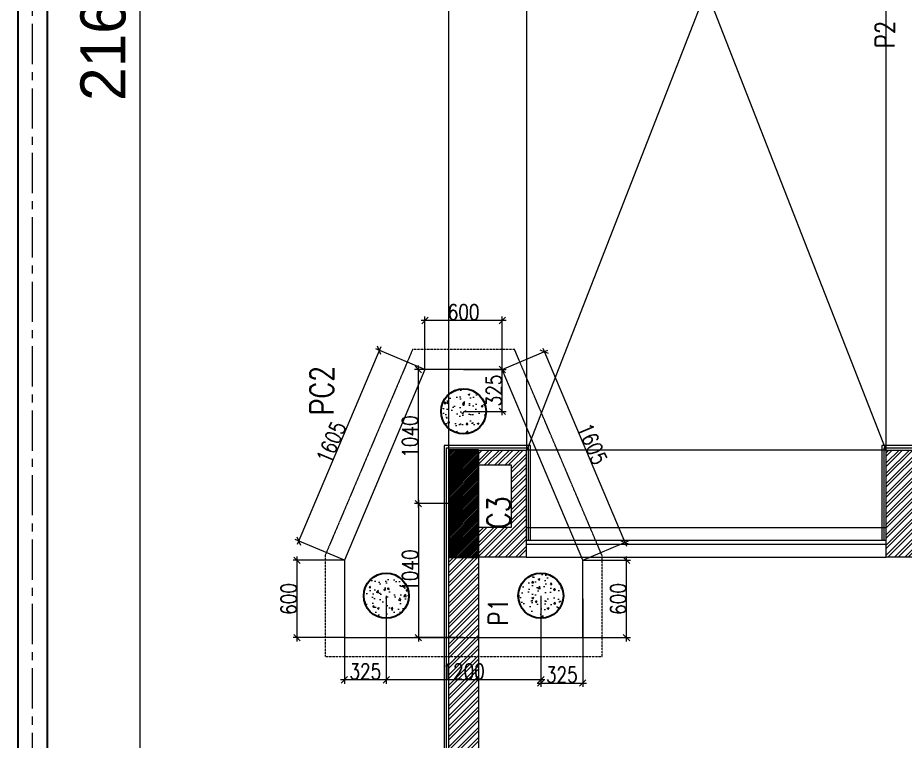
# Model space of a CAD drawing. Header units: metres. Extents: x 5205117 to 5948571, y 646915 to 1143748.
# Drawn here: x 5508543 to 5515431, y 824308 to 829921 of the extents above; entities that cross this region are included whole.
import ezdxf

# ---------------------------------------------------------------- set-up
doc = ezdxf.new("R2010")
doc.units = ezdxf.units.M
doc.header["$MEASUREMENT"] = 0
doc.header["$PDMODE"] = 35
doc.header["$PDSIZE"] = 10
for name, pattern in [('CENTER', [2, 1.25, -0.25, 0.25, -0.25]), ('DASHED', [0.75, 0.5, -0.25]), ('DOT2', [0.125, 0, -0.125]), ('HIDDEN', [0.375, 0.25, -0.125])]:
    doc.linetypes.add(name, pattern=pattern)
doc.layers.get('0').update_dxf_attribs({"color": 1, "linetype": 'DASHED', "lineweight": 30})
for name, color, linetype, lineweight in [('A-Center line', 1, 'CENTER', 9), ('dim start point', 10, 'Continuous', 0), ('plot 5', 7, 'Continuous', 30), ('S-COLUMN & WALL', 5, 'Continuous', 30), ('S-COLUMN_H', 250, 'Continuous', 0), ('S-FOUND-EXCAVATION', 253, 'HIDDEN', 0), ('S-FOUND-FOOTING', 7, 'Continuous', 15), ('S-PILE', 96, 'Continuous', 30), ('S-TEXT', 7, 'Continuous', 0), ('S-TEXT COL.', 1, 'Continuous', 0), ('S-TEXT PILE', 7, 'Continuous', 0)]:
    doc.layers.add(name, color=color, linetype=linetype, lineweight=lineweight)
doc.layers.add('A-GF', color=8, linetype='Continuous', lineweight=0, transparency=0.5)
doc.styles.add('C-ROOM', font='arial.ttf')
doc.styles.add('SETU 1', font='romans.shx', dxfattribs={"width": 0.8})
doc.styles.get("Standard").update_dxf_attribs({"font": 'GOTHIC.TTF'})
doc.dimstyles.new('A-DIM 100', dxfattribs={"dimscale": 100, "dimtxt": 2.5, "dimasz": 1.5, "dimexe": 1, "dimexo": 1, "dimgap": 0.5, "dimtad": 1, "dimdec": 0, "dimrnd": 5, "dimzin": 3, "dimdsep": 46, "dimtxsty": 'C-ROOM', "dimblk1": 'ARCHTICK', "dimblk2": 'ARCHTICK', "dimsah": 1, "dimcen": 1.5, "dimdle": 1, "dimclrd": 256, "dimclre": 256, "dimclrt": 256, "dimadec": 0, "dimazin": 0, "dimtfac": 0.6, "dimtdec": 0, "dimtofl": 0, "dimtmove": 1, "dimatfit": 3, "dimfxl": 1, "dimtolj": 1, "dimtzin": 0, "dimlwd": -1, "dimlwe": -1, "dimarcsym": 0})
doc.dimstyles.get("Standard").update_dxf_attribs({"dimtxt": 2, "dimasz": 1, "dimexe": 0, "dimexo": 0, "dimgap": 0.1, "dimtad": 1, "dimdsep": 46, "dimtxsty": 'Standard', "dimblk": 'OBLIQUE', "dimcen": 0.1, "dimclrd": 256, "dimclre": 256, "dimclrt": 256, "dimadec": 0, "dimazin": 0, "dimtfac": 1, "dimtofl": 0, "dimtmove": 1, "dimatfit": 2, "dimldrblk": 'OPEN90', "dimfxl": 1, "dimtolj": 1, "dimtzin": 0, "dimlwd": -1, "dimlwe": -1, "dimarcsym": 0})

# ---------------------------------------------------------------- blocks, each defined once
blk = doc.blocks.new('_Oblique')
at = {"color": 0, "linetype": 'ByBlock', "lineweight": -2}
blk.add_line((-0.5, -0.5), (0.5, 0.5), dxfattribs=at)
blk = doc.blocks.new('*D889')
at = {"layer": 'Defpoints', "color": 0, "ltscale": 5, "transparency": 16777216}
for p in [(5509722.462602435, 840746.9202748392), (5509490.564627538, 819106.9202748392), (5509722.462602435, 819106.9202748392)]:
    blk.add_point(p, dxfattribs=at)
at = {"layer": 'dim start point', "linetype": 'DOT2', "ltscale": 5, "transparency": 16777216}
for p, q in [((5509722.462602435, 840746.9202748392), (5509490.564627538, 840746.9202748392)), ((5509722.462602435, 819106.9202748392), (5509490.564627538, 819106.9202748392))]:
    blk.add_line(p, q, dxfattribs=at)
at = {"layer": 'dim start point', "color": 1, "ltscale": 5, "transparency": 16777216}
blk.add_line((5509490.564627538, 840746.9202748392), (5509490.564627538, 819106.9202748392), dxfattribs=at)
at = {"layer": 'dim start point', "color": 1, "ltscale": 5, "transparency": 16777216, "xscale": 250, "yscale": 250, "zscale": 250}
for p, rotation in [((5509490.564627538, 840746.9202748392), 90), ((5509490.564627538, 819106.9202748392), 270)]:
    blk.add_blockref('_Oblique', p, dxfattribs=dict(at, rotation=rotation))
at = {"layer": 'dim start point', "color": 1, "ltscale": 5, "transparency": 16777216, "insert": (5509206.761092527, 829926.9202748373), "char_height": 350, "attachment_point": 5, "rotation": 90}
blk.add_mtext('\\A1;21640', dxfattribs=at)
blk = doc.blocks.new('_Open90')
at = {"color": 0, "linetype": 'ByBlock', "lineweight": -2}
for p, q in [((-0.5, 0.5), (0, 0)), ((0, 0), (-1, 0)), ((0, 0), (-0.5, -0.5))]:
    blk.add_line(p, q, dxfattribs=at)
blk = doc.blocks.new('P2')
at = {"layer": 'S-PILE', "lineweight": 0}
h = blk.add_hatch(dxfattribs=at)
h.set_pattern_fill('AR-CONC', color=256, scale=20)
h.set_pattern_definition([(50, (0, 0), (143.4520365201507, -12.55042699651902), [15, -165]), (355, (0, 0), (-27.7502667226, 150.4384267400024), [12, -132]), (100.45144446, (11.9543362, -1.0458688), (115.7017693454224, 137.8879981937259), [12.74803839999999, -140.2284223999999]), (46.1842, (0, 40), (213.4482661343145, -33.10385615861531), [22.5, -247.5]), (96.63563549000003, (17.787349, 37.2413386), (186.9323891348456, 194.8237201549101), [19.1220684, -210.3427519999999]), (351.18416399, (0, 40), (186.9323890109546, 194.823720053998), [18, -198.0000002]), (21, (20, 30), (119.3814104236923, -80.52377813306776), [15, -165]), (326, (20, 30), (48.66306638431634, 145.0300090093706), [12, -132]), (71.45144474, (29.94845080000001, 23.2896852), (168.0444753459942, 64.50623056127077), [12.748038, -140.2284224]), (37.5, (0, 0), (2.431971063458133, 66.5787707662623), [0, -130.4, 0, -134, 0, -132.5]), (7.499999999999999, (0, 0), (52.61390748842972, 78.88234237647205), [0, -76.39999999999999, 0, -127.4, 0, -50.5]), (327.5, (-44.59999999999999, 0), (106.7644872344818, -4.510974346875951), [0, -50, 0, -156, 0, -207]), (317.5, (-64.6, 0), (116.6372338684772, 20.02099646646354), [0, -65, 0, -103.6, 0, -147])])
edge = h.paths.add_edge_path()
edge.add_arc((0, 0), 175, 0, 360)
at = {"layer": 'S-PILE'}
blk.add_circle((0, 0), 175, dxfattribs=at)
blk = doc.blocks.new('*D925')
at = {"layer": 'Defpoints', "color": 0, "transparency": 16777216}
for p in [(5511703.018435447, 827191.9202824646), (5510723.582631026, 825861.4473929164), (5511078.018422152, 825711.7839041887)]:
    blk.add_point(p, dxfattribs=at)
at = {"layer": 'S-TEXT', "transparency": 16777216}
blk.add_line((5511360.252653912, 827369.2208997724), (5510711.912621435, 825833.810264336), dxfattribs=at)
at = {"layer": 'S-TEXT', "color": 9, "transparency": 16777216}
for p, q in [((5511703.018435447, 827191.9202824646), (5511320.945515741, 827353.2537807832)), ((5511078.018422152, 825711.7839041887), (5510695.945502446, 825873.117402507))]:
    blk.add_line(p, q, dxfattribs=at)
at = {"layer": 'S-TEXT', "transparency": 16777216, "xscale": 50, "yscale": 50, "zscale": 50}
for p, rotation in [((5511348.582644322, 827341.5837711926), 67.10768933401745), ((5510723.582631026, 825861.4473929164), 247.1076893340175)]:
    blk.add_blockref('_Oblique', p, dxfattribs=dict(at, rotation=rotation))
at = {"layer": 'S-TEXT', "color": 0, "lineweight": 0, "transparency": 16777216, "insert": (5510976.202192416, 826626.8006028335), "char_height": 120, "attachment_point": 5, "rotation": 67.10768933401746, "style": 'SETU 1'}
blk.add_mtext('\\A1;1605', dxfattribs=at)
blk = doc.blocks.new('*D926')
at = {"layer": 'Defpoints', "color": 0, "transparency": 16777216}
for p in [(5512303.018435447, 827191.9202824646), (5513255.086162549, 825849.890997832), (5512928.018422153, 825711.7839041891)]:
    blk.add_point(p, dxfattribs=at)
at = {"layer": 'S-TEXT', "color": 9, "transparency": 16777216}
for p, q in [((5512303.018435447, 827191.9202824646), (5512657.723304601, 827341.6973852772)), ((5512928.018422153, 825711.7839041891), (5513282.723291306, 825861.5610070012))]:
    blk.add_line(p, q, dxfattribs=at)
at = {"layer": 'S-TEXT', "transparency": 16777216}
blk.add_line((5512618.416166674, 827357.6645048663), (5513266.756171717, 825822.2538690739), dxfattribs=at)
at = {"layer": 'S-TEXT', "transparency": 16777216, "xscale": 50, "yscale": 50, "zscale": 50}
for p, rotation in [((5512630.086175843, 827330.0273761082), 112.892309792406), ((5513255.086162549, 825849.890997832), 292.8923097924061)]:
    blk.add_blockref('_Oblique', p, dxfattribs=dict(at, rotation=rotation))
at = {"layer": 'S-TEXT', "color": 0, "lineweight": 0, "transparency": 16777216, "insert": (5513002.466614836, 826615.2442068369), "char_height": 120, "attachment_point": 5, "rotation": 292.8923097924061, "style": 'SETU 1'}
blk.add_mtext('\\A1;1605', dxfattribs=at)
blk = doc.blocks.new('*D927')
at = {"layer": 'Defpoints', "color": 0, "transparency": 16777216}
for p in [(5511703.018435447, 827572.6184121536), (5511703.018435447, 827191.9202824646), (5512303.018435447, 827191.9202824646)]:
    blk.add_point(p, dxfattribs=at)
at = {"layer": 'S-TEXT', "transparency": 16777216}
blk.add_line((5512333.018435447, 827572.6184121536), (5511673.018435446, 827572.6184121536), dxfattribs=at)
at = {"layer": 'S-TEXT', "color": 9, "transparency": 16777216}
for p, q in [((5511703.018435447, 827191.9202824646), (5511703.018435447, 827602.6184121534)), ((5512303.018435447, 827191.9202824646), (5512303.018435447, 827602.6184121534))]:
    blk.add_line(p, q, dxfattribs=at)
at = {"layer": 'S-TEXT', "transparency": 16777216, "xscale": 50, "yscale": 50, "zscale": 50, "rotation": 180}
blk.add_blockref('_Oblique', (5511703.018435447, 827572.6184121536), dxfattribs=at)
at = {"layer": 'S-TEXT', "transparency": 16777216, "xscale": 50, "yscale": 50, "zscale": 50}
blk.add_blockref('_Oblique', (5512303.018435447, 827572.6184121536), dxfattribs=at)
at = {"layer": 'S-TEXT', "color": 0, "lineweight": 0, "transparency": 16777216, "insert": (5512003.018435446, 827637.6184121536), "char_height": 120, "attachment_point": 5, "style": 'SETU 1'}
blk.add_mtext('\\A1;600', dxfattribs=at)
blk = doc.blocks.new('*D923')
at = {"layer": 'Defpoints', "color": 0, "transparency": 16777216}
for p in [(5511403.018430299, 825436.9202824653), (5512603.0184303, 825436.9202824646), (5511403.018430299, 824784.5807194018)]:
    blk.add_point(p, dxfattribs=at)
at = {"layer": 'S-TEXT', "color": 9, "transparency": 16777216}
for p, q in [((5511403.018430299, 825436.9202824653), (5511403.018430299, 824754.5807194018)), ((5512603.0184303, 825436.9202824646), (5512603.0184303, 824754.5807194012))]:
    blk.add_line(p, q, dxfattribs=at)
at = {"layer": 'S-TEXT', "transparency": 16777216}
blk.add_line((5512633.0184303, 824784.5807194014), (5511373.0184303, 824784.5807194018), dxfattribs=at)
at = {"layer": 'S-TEXT', "transparency": 16777216, "xscale": 50, "yscale": 50, "zscale": 50}
for p, rotation in [((5511403.018430299, 824784.5807194018), 179.9999999999777), ((5512603.0184303, 824784.5807194014), 359.9999999999778)]:
    blk.add_blockref('_Oblique', p, dxfattribs=dict(at, rotation=rotation))
at = {"layer": 'S-TEXT', "color": 0, "lineweight": 0, "transparency": 16777216, "insert": (5512003.0184303, 824849.5807194016), "char_height": 120, "attachment_point": 5, "style": 'SETU 1'}
blk.add_mtext('\\A1;1200', dxfattribs=at)
blk = doc.blocks.new('*D928')
at = {"layer": 'Defpoints', "color": 0, "transparency": 16777216}
for p in [(5512928.018422153, 825711.7839041891), (5513267.874183956, 825711.7839041891), (5512928.018422153, 825111.7838558938)]:
    blk.add_point(p, dxfattribs=at)
at = {"layer": 'S-TEXT', "color": 9, "transparency": 16777216}
for p, q in [((5512928.018422153, 825711.7839041891), (5513297.874183955, 825711.7839041891)), ((5512928.018422153, 825111.7838558938), (5513297.874183955, 825111.7838558938))]:
    blk.add_line(p, q, dxfattribs=at)
at = {"layer": 'S-TEXT', "transparency": 16777216}
blk.add_line((5513267.874183956, 825081.7838558939), (5513267.874183956, 825741.783904189), dxfattribs=at)
at = {"layer": 'S-TEXT', "transparency": 16777216, "xscale": 50, "yscale": 50, "zscale": 50}
for p, rotation in [((5513267.874183956, 825711.7839041891), 90), ((5513267.874183956, 825111.7838558938), 270)]:
    blk.add_blockref('_Oblique', p, dxfattribs=dict(at, rotation=rotation))
at = {"layer": 'S-TEXT', "color": 0, "lineweight": 0, "transparency": 16777216, "insert": (5513202.874183955, 825411.7838800395), "char_height": 120, "attachment_point": 5, "rotation": 90, "style": 'SETU 1'}
blk.add_mtext('\\A1;600', dxfattribs=at)
blk = doc.blocks.new('*D929')
at = {"layer": 'Defpoints', "color": 0, "transparency": 16777216}
for p in [(5510711.048236499, 825711.7839041891), (5511078.018422153, 825711.7839041891), (5511078.018422153, 825111.7838558938)]:
    blk.add_point(p, dxfattribs=at)
at = {"layer": 'S-TEXT', "color": 9, "transparency": 16777216}
for p, q in [((5511078.018422153, 825711.7839041891), (5510681.048236499, 825711.7839041891)), ((5511078.018422153, 825111.7838558938), (5510681.048236499, 825111.7838558938))]:
    blk.add_line(p, q, dxfattribs=at)
at = {"layer": 'S-TEXT', "transparency": 16777216}
blk.add_line((5510711.048236499, 825081.7838558939), (5510711.048236499, 825741.783904189), dxfattribs=at)
at = {"layer": 'S-TEXT', "transparency": 16777216, "xscale": 50, "yscale": 50, "zscale": 50}
for p, rotation in [((5510711.048236499, 825711.7839041891), 90), ((5510711.048236499, 825111.7838558938), 270)]:
    blk.add_blockref('_Oblique', p, dxfattribs=dict(at, rotation=rotation))
at = {"layer": 'S-TEXT', "color": 0, "lineweight": 0, "transparency": 16777216, "insert": (5510646.048236499, 825411.7838800395), "char_height": 120, "attachment_point": 5, "rotation": 90, "style": 'SETU 1'}
blk.add_mtext('\\A1;600', dxfattribs=at)
blk = doc.blocks.new('*D930')
at = {"layer": 'Defpoints', "color": 0, "transparency": 16777216}
for p in [(5512003.018435446, 826151.9202824652), (5511652.340756397, 825111.7838558938), (5512003.018422153, 825111.7838558938)]:
    blk.add_point(p, dxfattribs=at)
at = {"layer": 'S-TEXT', "color": 9, "transparency": 16777216}
for p, q in [((5512003.018435446, 826151.9202824652), (5511622.340756398, 826151.9202824652)), ((5512003.018422153, 825111.7838558938), (5511622.340756398, 825111.7838558938))]:
    blk.add_line(p, q, dxfattribs=at)
at = {"layer": 'S-TEXT', "transparency": 16777216}
blk.add_line((5511652.340756397, 826181.9202824652), (5511652.340756397, 825081.7838558939), dxfattribs=at)
at = {"layer": 'S-TEXT', "transparency": 16777216, "xscale": 50, "yscale": 50, "zscale": 50}
for p, rotation in [((5511652.340756397, 826151.9202824652), 90), ((5511652.340756397, 825111.7838558938), 270)]:
    blk.add_blockref('_Oblique', p, dxfattribs=dict(at, rotation=rotation))
at = {"layer": 'S-TEXT', "color": 0, "lineweight": 0, "transparency": 16777216, "insert": (5511587.340756396, 825631.8520691775), "char_height": 120, "attachment_point": 5, "rotation": 90, "style": 'SETU 1'}
blk.add_mtext('\\A1;1040', dxfattribs=at)
blk = doc.blocks.new('*D931')
at = {"layer": 'Defpoints', "color": 0, "transparency": 16777216}
for p in [(5511652.340756398, 827191.9202824653), (5512003.018435448, 827191.9202824653), (5512003.018435446, 826151.9202824652)]:
    blk.add_point(p, dxfattribs=at)
at = {"layer": 'S-TEXT', "color": 9, "transparency": 16777216}
for p, q in [((5512003.018435448, 827191.9202824653), (5511622.340756398, 827191.9202824653)), ((5512003.018435446, 826151.9202824652), (5511622.340756398, 826151.9202824652))]:
    blk.add_line(p, q, dxfattribs=at)
at = {"layer": 'S-TEXT', "transparency": 16777216}
blk.add_line((5511652.340756398, 826121.9202824653), (5511652.340756398, 827221.9202824652), dxfattribs=at)
at = {"layer": 'S-TEXT', "transparency": 16777216, "xscale": 50, "yscale": 50, "zscale": 50}
for p, rotation in [((5511652.340756398, 827191.9202824653), 90), ((5511652.340756398, 826151.9202824652), 270)]:
    blk.add_blockref('_Oblique', p, dxfattribs=dict(at, rotation=rotation))
at = {"layer": 'S-TEXT', "color": 0, "lineweight": 0, "transparency": 16777216, "insert": (5511587.340756398, 826671.9202824633), "char_height": 120, "attachment_point": 5, "rotation": 90, "style": 'SETU 1'}
blk.add_mtext('\\A1;1040', dxfattribs=at)
blk = doc.blocks.new('*D932')
at = {"layer": 'Defpoints', "color": 0, "transparency": 16777216}
for p in [(5512603.0184303, 825436.9202824646), (5512928.018422151, 825411.9202824647), (5512928.018422151, 824759.5807194047)]:
    blk.add_point(p, dxfattribs=at)
at = {"layer": 'S-TEXT', "color": 9, "transparency": 16777216}
for p, q in [((5512603.0184303, 825436.9202824646), (5512603.0184303, 824729.5807194047)), ((5512928.018422151, 825411.9202824647), (5512928.018422151, 824729.5807194047))]:
    blk.add_line(p, q, dxfattribs=at)
at = {"layer": 'S-TEXT', "transparency": 16777216}
blk.add_line((5512573.0184303, 824759.5807194047), (5512958.018422152, 824759.5807194047), dxfattribs=at)
at = {"layer": 'S-TEXT', "transparency": 16777216, "xscale": 50, "yscale": 50, "zscale": 50, "rotation": 180}
blk.add_blockref('_Oblique', (5512603.0184303, 824759.5807194047), dxfattribs=at)
at = {"layer": 'S-TEXT', "transparency": 16777216, "xscale": 50, "yscale": 50, "zscale": 50}
blk.add_blockref('_Oblique', (5512928.018422151, 824759.5807194047), dxfattribs=at)
at = {"layer": 'S-TEXT', "color": 0, "lineweight": 0, "transparency": 16777216, "insert": (5512765.518426225, 824824.5807194047), "char_height": 120, "attachment_point": 5, "style": 'SETU 1'}
blk.add_mtext('\\A1;325', dxfattribs=at)
blk = doc.blocks.new('*D924')
at = {"layer": 'Defpoints', "color": 0, "transparency": 16777216}
for p in [(5511078.018448743, 825436.9202824646), (5511403.018440594, 825436.9202824646), (5511078.018448743, 824784.5807194075)]:
    blk.add_point(p, dxfattribs=at)
at = {"layer": 'S-TEXT', "color": 9, "transparency": 16777216}
for p, q in [((5511078.018448743, 825436.9202824646), (5511078.018448743, 824754.5807194075)), ((5511403.018440594, 825436.9202824646), (5511403.018440594, 824754.5807194075))]:
    blk.add_line(p, q, dxfattribs=at)
at = {"layer": 'S-TEXT', "transparency": 16777216}
blk.add_line((5511433.018440595, 824784.5807194075), (5511048.018448743, 824784.5807194075), dxfattribs=at)
at = {"layer": 'S-TEXT', "transparency": 16777216, "xscale": 50, "yscale": 50, "zscale": 50, "rotation": 180}
blk.add_blockref('_Oblique', (5511078.018448743, 824784.5807194075), dxfattribs=at)
at = {"layer": 'S-TEXT', "transparency": 16777216, "xscale": 50, "yscale": 50, "zscale": 50}
blk.add_blockref('_Oblique', (5511403.018440594, 824784.5807194075), dxfattribs=at)
at = {"layer": 'S-TEXT', "color": 0, "lineweight": 0, "transparency": 16777216, "insert": (5511240.518444668, 824849.5807194073), "char_height": 120, "attachment_point": 5, "style": 'SETU 1'}
blk.add_mtext('\\A1;325', dxfattribs=at)
blk = doc.blocks.new('*D933')
at = {"layer": 'Defpoints', "color": 0, "transparency": 16777216}
for p in [(5512003.018435448, 827191.9202824653), (5512303.018435448, 827191.9202824653), (5512003.018435448, 826866.9202824652)]:
    blk.add_point(p, dxfattribs=at)
at = {"layer": 'S-TEXT', "color": 9, "transparency": 16777216}
for p, q in [((5512003.018435448, 827191.9202824653), (5512333.018435448, 827191.9202824653)), ((5512003.018435448, 826866.9202824652), (5512333.018435448, 826866.9202824652))]:
    blk.add_line(p, q, dxfattribs=at)
at = {"layer": 'S-TEXT', "transparency": 16777216}
blk.add_line((5512303.018435448, 826836.9202824652), (5512303.018435448, 827221.9202824652), dxfattribs=at)
at = {"layer": 'S-TEXT', "transparency": 16777216, "xscale": 50, "yscale": 50, "zscale": 50}
for p, rotation in [((5512303.018435448, 827191.9202824653), 90), ((5512303.018435448, 826866.9202824652), 270)]:
    blk.add_blockref('_Oblique', p, dxfattribs=dict(at, rotation=rotation))
at = {"layer": 'S-TEXT', "color": 0, "lineweight": 0, "transparency": 16777216, "insert": (5512238.018435446, 827029.4202824635), "char_height": 120, "attachment_point": 5, "rotation": 90, "style": 'SETU 1'}
blk.add_mtext('\\A1;325', dxfattribs=at)

msp = doc.modelspace()

# ---------------------------------------------------------------- hatches: boundary and pattern name
at = {"layer": 'A-GF', "ltscale": 5}
h = msp.add_hatch(dxfattribs=at)
h.set_pattern_fill('ANSI32', color=256, scale=150)
h.set_pattern_definition([(45, (1901543.431785271, 480541.7018251683), (-39.7747564417433, 39.7747564417433), []), (45, (1901569.948289521, 480541.7018251683), (-39.7747564417433, 39.7747564417433), [])])
h.paths.add_polyline_path([(5521808.018435445, 821161.9202748376), (5522543.018435444, 821161.9202748376), (5522543.018435444, 825736.9202748376), (5521808.018435445, 825736.9202748376), (5521808.018435445, 825966.9202748376), (5522428.018435444, 825966.9202748376), (5522428.018435444, 828666.9202748401), (5521808.018435445, 828666.9202748401), (5521808.018435445, 828896.92027484), (5522658.018435445, 828896.92027484), (5522658.018435445, 820184.4202748378), (5522558.018435445, 820184.4202748378), (5522558.018435445, 820084.4202748376), (5522658.018435445, 820084.4202748376), (5522658.018435445, 819106.9202748376), (5520693.018435444, 819106.9202748376), (5520693.018435444, 821161.9202748376), (5520808.018435444, 821161.9202748376), (5520808.018435444, 819336.9202748376), (5522428.018435444, 819336.9202748376), (5522428.018435444, 820931.9202748378), (5521808.018435445, 820931.9202748378)])
h.paths.add_polyline_path([(5522033.018435445, 830011.9202748399), (5522033.018435445, 830216.9202748378), (5522428.018435444, 830216.9202748378), (5522428.018435444, 830011.9202748399)], flags=16)
h.paths.add_polyline_path([(5522658.018435445, 830701.9202748399), (5522428.018435444, 830701.9202748399), (5522428.018435444, 830331.9202748376), (5522033.018435445, 830331.9202748376), (5522033.018435445, 830701.9202748399), (5521918.018435444, 830701.9202748399), (5521918.018435444, 830011.9202748399), (5521808.018435445, 830011.9202748399), (5521808.018435445, 829896.92027484), (5522658.018435445, 829896.92027484)], flags=17)
h.paths.add_polyline_path([(5515283.018435444, 838136.9202748378), (5515283.018435444, 836126.9202748378), (5514658.018435445, 836126.9202748378), (5514658.018435445, 836011.9202748378), (5515513.018435444, 836011.9202748378), (5515513.018435444, 838366.9202748378), (5511888.018435445, 838366.9202748378), (5511888.018435445, 833706.9202748378), (5512488.018435444, 833706.9202748378), (5512488.018435444, 834306.9202748378), (5515283.018435444, 834306.9202748378), (5515283.018435444, 833706.9202748378), (5517263.018435445, 833706.9202748378), (5517263.018435445, 834536.9202748378), (5515513.018435444, 834536.9202748378), (5515513.018435444, 834986.9202748378), (5515283.018435444, 834986.9202748378), (5515283.018435444, 834536.9202748378), (5513758.018435445, 834536.9202748378), (5513758.018435445, 836126.9202748378), (5513528.018435445, 836126.9202748378), (5513528.018435445, 834536.9202748378), (5512118.018435445, 834536.9202748378), (5512118.018435445, 838136.9202748378)])
h.paths.add_polyline_path([(5522658.018435445, 833936.9202748378), (5522658.018435445, 834906.9202748378), (5522428.018435444, 834906.9202748378), (5522428.018435444, 834536.9202748378), (5519793.018435445, 834536.9202748378), (5519793.018435445, 836336.9202748378), (5520393.018435445, 836336.9202748378), (5520393.018435445, 836451.9202748378), (5519793.018435445, 836451.9202748378), (5519793.018435445, 838251.9202748376), (5520393.018435445, 838251.9202748376), (5520393.018435445, 838366.9202748378), (5519563.018435444, 838366.9202748378), (5519563.018435444, 825736.9202748382), (5520808.018435443, 825736.9202748376), (5520808.018435443, 825966.9202748376), (5519793.018435445, 825966.9202748376), (5519793.018435445, 829896.92027484), (5520908.018435444, 829896.92027484), (5520908.018435444, 830011.9202748406), (5519793.018435445, 830011.9202748406), (5519793.018435445, 832761.9202748381), (5521008.018435444, 832761.9202748381), (5521008.018435444, 832876.9202748381), (5519793.018435445, 832876.9202748381), (5519793.018435445, 834306.9202748378), (5521918.018435444, 834306.9202748378), (5521918.018435444, 832876.9202748378), (5521808.018435445, 832876.9202748378), (5521808.018435445, 832761.9202748378), (5522033.018435445, 832761.9202748378), (5522033.018435445, 834306.9202748378), (5522428.018435444, 834306.9202748378), (5522428.018435444, 833936.9202748378)])
h.paths.add_polyline_path([(5511888.018435445, 820631.9202748376), (5512488.018435444, 820631.9202748376), (5512488.018435444, 819106.9202748376), (5511888.018435445, 819106.9202748376)])
h.paths.add_polyline_path([(5511888.018435445, 820931.9202748378), (5511888.018435445, 826566.9202748378), (5512488.018435444, 826566.9202748378), (5512488.018435444, 825736.9202748376), (5512118.018435445, 825736.9202748376), (5512118.018435445, 821161.9202748376), (5512488.018435444, 821161.9202748376), (5512488.018435444, 820931.9202748378)])
h.paths.add_polyline_path([(5512373.018435445, 825966.9202748376), (5512118.018435445, 825966.9202748376), (5512118.018435445, 826451.9202748378), (5512373.018435445, 826451.9202748378)], flags=16)
h.paths.add_polyline_path([(5512118.018435445, 819336.9202748376), (5512373.018435445, 819336.9202748376), (5512373.018435445, 820401.9202748376), (5512118.018435445, 820401.9202748376)], flags=16)
h.paths.add_polyline_path([(5515283.018435444, 826566.9202748378), (5517263.018435445, 826566.9202748378), (5517263.018435445, 825736.9202748376), (5515283.018435444, 825736.9202748376)])
h.paths.add_polyline_path([(5515513.018435444, 826451.9202748378), (5517033.018435445, 826451.9202748378), (5517033.018435445, 825966.9202748376), (5515513.018435444, 825966.9202748376)], flags=16)
h.paths.add_polyline_path([(5522658.018435445, 843196.9202748376), (5522658.018435445, 835806.9202748376), (5522428.018435444, 835806.9202748376), (5522428.018435444, 836336.9202748378), (5521293.018435444, 836336.9202748378), (5521293.018435444, 836451.9202748378), (5522428.018435444, 836451.9202748378), (5522428.018435444, 838251.9202748376), (5521393.018435444, 838251.9202748376), (5521393.018435444, 838366.9202748378), (5522428.018435444, 838366.9202748378), (5522428.018435444, 842966.9202748376), (5522058.018435444, 842966.9202748376), (5522058.018435444, 843196.9202748376)])
h.paths.add_polyline_path([(5519193.018435445, 821161.9202748376), (5519793.018435445, 821161.9202748376), (5519793.018435445, 819106.9202748376), (5519193.018435445, 819106.9202748376)])
h.paths.add_polyline_path([(5519308.018435444, 820931.9202748378), (5519563.018435444, 820931.9202748378), (5519563.018435444, 819336.9202748376), (5519308.018435444, 819336.9202748376)], flags=16)
h.paths.add_polyline_path([(5518333.018435445, 842966.9202748376), (5518333.018435445, 838366.9202748378), (5517033.018435445, 838366.9202748378), (5517033.018435445, 838136.9202748378), (5518563.018435445, 838136.9202748378), (5518563.018435445, 842966.9202748376), (5518933.018435444, 842966.9202748376), (5518933.018435444, 843196.9202748376), (5518333.018435445, 843196.9202748376)])
h.paths.add_polyline_path([(5515513.018435444, 833821.9202748376), (5515513.018435444, 834306.9202748378), (5517033.018435445, 834306.9202748378), (5517033.018435445, 833821.9202748376)], flags=16)
h.paths.add_polyline_path([(5518333.018435445, 845021.9202748376), (5518333.018435445, 843496.9202748376), (5518933.018435444, 843496.9202748376), (5518933.018435444, 845021.9202748376)])
h.paths.add_polyline_path([(5518563.018435445, 844791.9202748376), (5518563.018435445, 843611.9202748378), (5518818.018435445, 843611.9202748378), (5518818.018435445, 844791.9202748376)], flags=16)
h.paths.add_polyline_path([(5522658.018435445, 845021.9202748376), (5522658.018435445, 843496.9202748376), (5522058.018435444, 843496.9202748376), (5522058.018435444, 845021.9202748376)])
h.paths.add_polyline_path([(5522428.018435444, 844791.9202748376), (5522428.018435444, 843611.9202748378), (5522173.018435445, 843611.9202748378), (5522173.018435445, 844791.9202748376)], flags=16)
h.paths.add_polyline_path([(5518033.018435445, 840746.9202748378), (5517033.018435445, 840746.9202748378), (5517033.018435445, 840516.9202748378), (5518033.018435445, 840516.9202748378)], flags=17)
h.paths.add_polyline_path([(5511888.018435445, 840746.9202748378), (5511888.018435445, 840516.9202748378), (5515513.018435444, 840516.9202748378), (5515513.018435444, 840746.9202748378)])
h.paths.add_polyline_path([(5512373.018435445, 834306.9202748378), (5512373.018435445, 833821.9202748376), (5512118.018435445, 833821.9202748376), (5512118.018435445, 834306.9202748378)], flags=16)
at = {"layer": 'A-GF', "ltscale": 100}
h = msp.add_hatch(dxfattribs=at)
h.set_pattern_fill('ANSI31', color=256, scale=75)
h.set_pattern_definition([(45, (1595081.140646775, 494016.5524752283), (-6.629126073623882, 6.629126073623883), [])])
h.paths.add_polyline_path([(5511888.018435445, 826566.9202748378), (5511888.018435445, 825736.9202748376), (5512118.018435445, 825736.9202748376), (5512118.018435445, 826566.9202748378)])
at = {"layer": 'S-COLUMN_H'}
h = msp.add_hatch(color=256, dxfattribs=at)
h.dxf.hatch_style = 1
h.paths.add_polyline_path([(5512118.018435444, 826566.9202748371), (5511888.018435444, 826566.9202748371), (5511888.018435444, 825736.9202748382), (5512118.018435444, 825736.9202748382)])

# ---------------------------------------------------------------- linework, layer by layer
at = {"layer": 'A-Center line', "ltscale": 250}
msp.add_line((5508657.938475575, 795061.0810966654), (5508657.938475575, 849789.0100000104), dxfattribs=at)
at = {"layer": 'A-GF', "ltscale": 5}
for p, q in [((5511888.018435445, 826566.9202748359), (5511888.018435445, 833706.9202748378)), ((5515283.018435444, 826566.9202748378), (5512493.018435444, 833706.9202748378)), ((5515283.018435444, 833706.9202748378), (5512493.018435444, 826566.9202748359)), ((5515283.018435444, 826566.9202748378), (5515283.018435444, 833706.9202748378)), ((5515283.018435444, 826566.9202748378), (5515283.018435444, 833706.9202748378)), ((5515283.018435444, 826566.9202748378), (5512488.018435444, 826566.9202748378)), ((5512488.018435444, 825966.9202748376), (5515283.018435444, 825966.9202748376)), ((5512488.018435444, 825866.9202748378), (5515283.018435444, 825866.9202748378)), ((5512488.018435444, 825836.9202748376), (5515283.018435444, 825836.9202748376)), ((5512488.018435444, 825736.9202748376), (5515283.018435444, 825736.9202748376))]:
    msp.add_line(p, q, dxfattribs=at)
msp.add_lwpolyline([(5515283.018435444, 826566.9202748378), (5512493.018435444, 826566.9202748378), (5512493.018435444, 833706.9202748378), (5515283.018435444, 833706.9202748378)], dxfattribs=at)
at = {"layer": 'A-GF', "ltscale": 5, "flags": 128}
for points in [[(5512505.018435445, 825866.9202748378), (5512523.018435445, 825866.9202748378), (5512523.018435445, 826601.9202748378), (5511853.018435444, 826601.9202748381), (5511853.018435444, 820896.9202748376), (5512523.018435445, 820896.9202748376), (5512523.018435445, 821031.9202748378), (5512505.018435445, 821031.9202748378), (5512505.018435445, 820914.9202748376), (5511871.018435445, 820914.9202748376), (5511871.018435445, 826583.9202748381), (5512505.018435445, 826583.9202748378)], [(5511888.018435445, 826566.9202748378), (5512118.018435445, 826566.9202748378), (5512118.018435445, 825736.9202748376), (5511888.018435445, 825736.9202748376)], [(5517133.018435445, 826601.9202748378), (5515248.018435445, 826601.9202748378), (5515248.018435445, 825866.9202748378), (5515266.018435445, 825866.9202748378), (5515266.018435445, 826583.9202748378), (5517133.018435445, 826583.9202748378)]]:
    msp.add_lwpolyline(points, close=True, dxfattribs=at)
at = {"layer": 'A-GF', "ltscale": 5}
for points in [[(5511888.018435445, 820931.9202748378), (5511888.018435445, 826566.9202748378), (5512488.018435444, 826566.9202748378), (5512488.018435444, 825736.9202748376), (5512118.018435445, 825736.9202748376), (5512118.018435445, 821161.9202748376), (5512488.018435444, 821161.9202748376), (5512488.018435444, 820931.9202748378)], [(5515283.018435444, 826566.9202748378), (5517263.018435445, 826566.9202748378), (5517263.018435445, 825736.9202748376), (5515283.018435444, 825736.9202748376)], [(5512373.018435445, 825966.9202748376), (5512118.018435445, 825966.9202748376), (5512118.018435445, 826451.9202748378), (5512373.018435445, 826451.9202748378)]]:
    msp.add_lwpolyline(points, close=True, dxfattribs=at)
at = {"layer": 'plot 5'}
msp.add_lwpolyline([(5511626.58573338, 848822.2786762554), (5508543.093195881, 845327.5274590094), (5508543.093195881, 796010.266908868), (5528658.018435445, 796010.266908868), (5528658.018435445, 804046.5669088204), (5528428.018435445, 804046.5669088204), (5528428.327875103, 796240.2669088681), (5508773.093194928, 796240.2669088681), (5508773.093194928, 845240.3904164869), (5511799.099719014, 848670.0600571472), (5511626.587573018, 848822.2807612258)], dxfattribs=at)
at = {"layer": 'S-COLUMN & WALL', "color": 5}
msp.add_lwpolyline([(5512118.018435444, 826566.9202748371), (5511888.018435444, 826566.9202748371), (5511888.018435444, 825736.9202748382), (5512118.018435444, 825736.9202748382)], close=True, dxfattribs=at)
at = {"layer": 'S-FOUND-EXCAVATION'}
msp.add_lwpolyline([(5511606.583246405, 827346.5625844321), (5510928.018422176, 825749.0299981313), (5510928.018422176, 824966.4261578608), (5513078.018422176, 824966.4261578608), (5513078.018422176, 825749.0299968168), (5512399.453626314, 827346.5625844321)], close=True, dxfattribs=at)
at = {"layer": 'S-FOUND-FOOTING', "color": 202}
msp.add_lwpolyline([(5511703.018435447, 827191.9202824646), (5511078.018422152, 825711.7839041887), (5511078.018422152, 825111.7838558934), (5512928.018422151, 825111.7838558934), (5512928.018422151, 825711.7839041887), (5512303.018435447, 827191.9202824646), (5511703.018435447, 827191.9202824646)], dxfattribs=at)

# ---------------------------------------------------------------- block references
at = {"layer": 'S-PILE'}
for p in [(5512003.018435446, 826866.9202824646), (5511403.018430299, 825436.9202824653), (5512603.0184303, 825436.9202824646)]:
    msp.add_blockref('P2', p, dxfattribs=at)

# ---------------------------------------------------------------- texts
at = {"layer": 'S-TEXT COL.', "color": 7, "style": 'SETU 1', "width": 0.8}
msp.add_text('PC2', height=180, rotation=90, dxfattribs=at).set_placement((5510992.88973162, 826837.328586607))
at = {"layer": 'S-TEXT COL.', "color": 1, "true_color": 0xe61414, "style": 'SETU 1', "width": 0.8}
msp.add_text('C3', height=180, rotation=90, dxfattribs=at).set_placement((5512365.105444817, 825955.0321799025))
at = {"layer": 'S-TEXT PILE', "style": 'SETU 1', "width": 0.8}
for s, p in [('P2', (5515348.724541611, 829685.3477835445)), ('P1', (5512346.52338041, 825206.2401742659))]:
    msp.add_text(s, height=150, rotation=90, dxfattribs=at).set_placement(p)

# ---------------------------------------------------------------- dimensions: what is measured, and where the dimension line sits
at = {"layer": 'dim start point', "color": 12, "ltscale": 5}
dim = msp.add_linear_dim(base=(5509490.564627538, 819106.9202748392), p1=(5509722.462602432, 840746.9202748385), p2=(5509722.462602432, 819106.9202748385), angle=90, dimstyle='Standard', override={"dimtxt": 350, "dimasz": 250, "dimgap": 100, "dimdec": 0, "dimclrd": 1, "dimclrt": 1, "dimtdec": 0, "dimfxl": 0.1}, dxfattribs=at)
dim.commit()
dim.dimension.update_dxf_attribs({"geometry": '*D889', "text_midpoint": (5509206.761092527, 829926.9202748373)})
at = {"layer": 'S-TEXT', "lineweight": 0}
for p1, p2, distance, picture, middle in [((5512303.018435447, 827191.9202824646), (5511703.018435447, 827191.9202824646), -380.6981296889717, '*D927', (5512003.018435446, 827637.6184121536)), ((5511703.018435447, 827191.9202824646), (5511078.018422152, 825711.7839041887), -384.7387293852007, '*D925', (5510976.202192416, 826626.8006028335)), ((5512303.018435447, 827191.9202824646), (5512928.018422151, 825711.7839041887), 355.03081010519037, '*D926', (5513002.466614836, 826615.2442068369)), ((5511078.018422152, 825111.7838558934), (5511078.018422152, 825711.7839041887), 366.97018565330654, '*D929', (5510646.048236499, 825411.7838800395)), ((5512928.018422151, 825111.7838558934), (5512928.018422151, 825711.7839041887), -339.85576180461794, '*D928', (5513202.874183955, 825411.7838800395)), ((5512603.0184303, 825436.9202824646), (5511403.018430299, 825436.9202824653), 652.3395630634623, '*D923', (5512003.0184303, 824849.5807194016))]:
    dim = msp.add_aligned_dim(p1=p1, p2=p2, distance=distance, dimstyle='A-DIM 100', override={"dimtxt": 1.199999999999999, "dimasz": 0.5, "dimexe": 0.3, "dimexo": 0, "dimgap": 0.05, "dimtxsty": 'SETU 1', "dimblk1": 'Oblique', "dimblk2": 'Oblique', "dimdle": 0.3, "dimclre": 9, "dimclrt": 0}, dxfattribs=at)
    dim.commit()
    dim.dimension.update_dxf_attribs({"geometry": picture, "text_midpoint": middle})
for base, p1, p2, angle, picture, middle in [((5511652.340756398, 827191.9202824653), (5512003.018435445, 826151.9202824647), (5512003.018435446, 827191.9202824646), 90, '*D931', (5511587.340756398, 826671.9202824633)), ((5512303.018435448, 827191.9202824653), (5512003.018435446, 826866.9202824646), (5512003.018435446, 827191.9202824646), 90, '*D933', (5512238.018435446, 827029.4202824635)), ((5511652.340756397, 825111.7838558938), (5512003.018435445, 826151.9202824647), (5512003.018422151, 825111.7838558934), 90, '*D930', (5511587.340756396, 825631.8520691775)), ((5511078.018448743, 824784.5807194075), (5511403.018440594, 825436.9202824646), (5511078.018448743, 825436.9202824646), 180, '*D924', (5511240.518444668, 824849.5807194073))]:
    dim = msp.add_linear_dim(base=base, p1=p1, p2=p2, angle=angle, dimstyle='A-DIM 100', override={"dimtxt": 1.199999999999999, "dimasz": 0.5, "dimexe": 0.3, "dimexo": 0, "dimgap": 0.05, "dimtxsty": 'SETU 1', "dimblk1": 'Oblique', "dimblk2": 'Oblique', "dimdle": 0.3, "dimclre": 9, "dimclrt": 0}, dxfattribs=at)
    dim.commit()
    dim.dimension.update_dxf_attribs({"geometry": picture, "text_midpoint": middle})
dim = msp.add_linear_dim(base=(5512928.018422151, 824759.5807194047), p1=(5512603.0184303, 825436.9202824646), p2=(5512928.018422151, 825411.9202824647), dimstyle='A-DIM 100', override={"dimtxt": 1.199999999999999, "dimasz": 0.5, "dimexe": 0.3, "dimexo": 0, "dimgap": 0.05, "dimtxsty": 'SETU 1', "dimblk1": 'Oblique', "dimblk2": 'Oblique', "dimdle": 0.3, "dimclre": 9, "dimclrt": 0}, dxfattribs=at)
dim.commit()
dim.dimension.update_dxf_attribs({"geometry": '*D932', "text_midpoint": (5512765.518426225, 824824.5807194047)})

doc.saveas('drawing.dxf')
